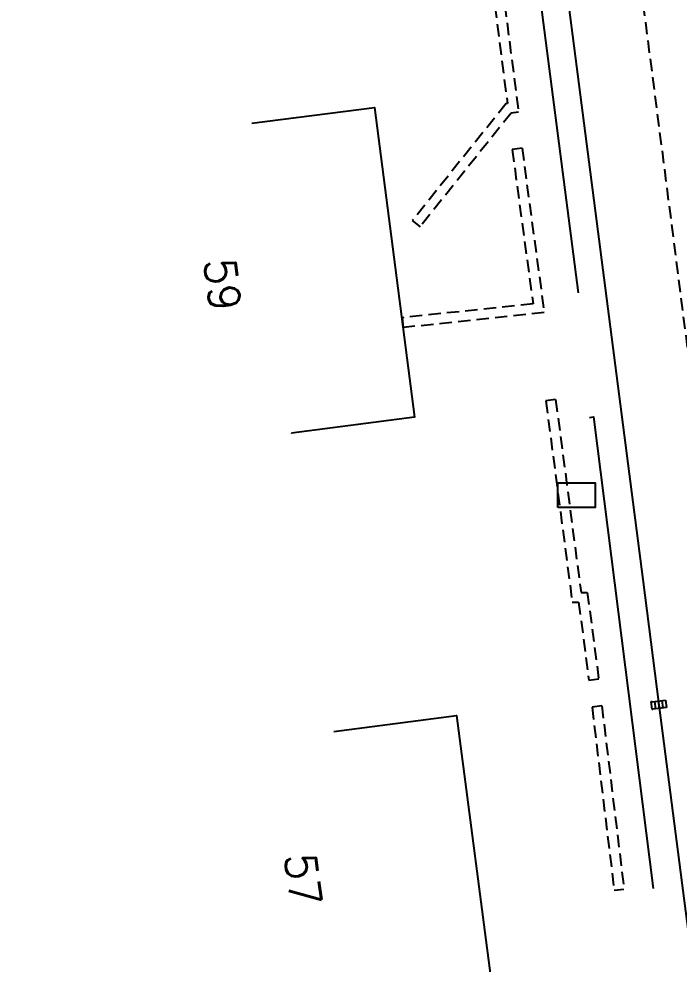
# Model space of a CAD drawing. Header units: millimetres. Extents: x 135000 to 136000, y 129211 to 130000.
# Drawn here: x 135179.41 to 135206.05, y 129483.09 to 129521.24 of the extents above; entities that cross this region are included whole.
import ezdxf
from ezdxf.enums import TextEntityAlignment as Align

# ---------------------------------------------------------------- set-up
doc = ezdxf.new("R2010")
doc.units = ezdxf.units.MM
doc.linetypes.add('DASHED', pattern=[0.75, 0.5, -0.25])
doc.layers.get('0').update_dxf_attribs({"linetype": 'CONTINUOUS'})
for name, color, linetype in [('W0001', 6, 'DASHED'), ('W0008', 7, 'CONTINUOUS'), ('W0100', 7, 'CONTINUOUS'), ('W0105', 7, 'CONTINUOUS'), ('W0112', 1, 'DASHED'), ('W0400', 7, 'CONTINUOUS'), ('W0991', 7, 'CONTINUOUS'), ('W1471', 7, 'CONTINUOUS')]:
    doc.layers.add(name, color=color, linetype=linetype)
doc.styles.get("Standard").update_dxf_attribs({"font": 'romans.shx', "width": 0.85})

# ---------------------------------------------------------------- blocks, each defined once
blk = doc.blocks.new('T1471')
at = {"color": 0, "linetype": 'Continuous', "flags": 128}
blk.add_lwpolyline([(-0.75, -0.5), (-0.75, 0.5), (0.75, 0.5), (0.75, -0.5), (-0.75, -0.5)], dxfattribs=at)
blk = doc.blocks.new('T400')
for p, q in [((-0.15, 0.3), (0.15, 0.3)), ((-0.15, -0.25), (-0.15, 0.3)), ((-0.15, 0.15), (0.15, 0.15)), ((-0.15, 0), (0.15, 0)), ((0.15, 0.3), (0.15, -0.25)), ((-0.15, -0.15), (0.15, -0.15)), ((-0.15, -0.25), (-0.15, -0.3)), ((-0.15, -0.3), (0.15, -0.3)), ((0.15, -0.3), (0.15, -0.25))]:
    blk.add_line(p, q)

msp = doc.modelspace()

# ---------------------------------------------------------------- linework, layer by layer
at = {"layer": 'W0001'}
msp.add_lwpolyline([(135220.567, 129398.396), (135218.354, 129415.502), (135215.514, 129437.278), (135212.923, 129457.352), (135208.88, 129488.64), (135205.442, 129515.416), (135199.672, 129560.064), (135196.676, 129583.09), (135193.406, 129608.794), (135191.632, 129622.506), (135189.205, 129641.248), (135186.806, 129659.892), (135185.058, 129672.972), (135183.626, 129680.966), (135179.998, 129694.103), (135176.046, 129704.136), (135172.23, 129711.887), (135168.039, 129719.06), (135161.21, 129729.675), (135147.138, 129751.41)], dxfattribs=at)
at = {"layer": 'W0008'}
msp.add_lwpolyline([(135167.826, 129588.903), (135183.955, 129591.004), (135185.769, 129590.982), (135187.473, 129590.614), (135188.937, 129590.009), (135190.402, 129589.004), (135191.616, 129587.8), (135192.43, 129586.56), (135193.185, 129585.117), (135193.764, 129582.515), (135197.911, 129550.418), (135198.604, 129544.823), (135200.746, 129528.389), (135204.597, 129498.608), (135205.23, 129493.557), (135208.463, 129468.57), (135211.601, 129444.204), (135212.079, 129440.55), (135214.805, 129419.533), (135217.588, 129398.049)], dxfattribs=at)
at = {"layer": 'W0100'}
for points in [[(135188.806, 129517.028), (135193.765, 129517.666), (135195.372, 129505.16), (135190.413, 129504.523), (135190.413, 129504.523), (135190.413, 129504.523), (135190.413, 129504.523), (135190.413, 129504.523), (135190.413, 129504.523), (135190.413, 129504.523), (135190.413, 129504.523), (135190.413, 129504.523), (135190.413, 129504.523), (135190.413, 129504.523), (135190.413, 129504.523), (135190.413, 129504.523), (135190.413, 129504.523), (135190.413, 129504.523), (135190.413, 129504.523), (135190.413, 129504.523), (135190.413, 129504.523), (135190.413, 129504.523), (135190.413, 129504.523), (135190.413, 129504.523), (135190.413, 129504.523), (135190.413, 129504.523), (135190.413, 129504.523), (135190.413, 129504.523), (135190.413, 129504.523), (135190.413, 129504.523), (135190.413, 129504.523), (135190.413, 129504.523), (135190.413, 129504.523), (135190.413, 129504.523), (135190.413, 129504.523), (135190.413, 129504.523), (135190.413, 129504.523), (135190.413, 129504.523), (135190.413, 129504.523), (135190.413, 129504.523), (135190.413, 129504.523), (135190.413, 129504.523), (135190.413, 129504.523), (135190.413, 129504.523), (135190.413, 129504.523), (135190.413, 129504.523), (135190.413, 129504.523), (135190.413, 129504.523), (135190.413, 129504.523), (135190.413, 129504.523), (135190.413, 129504.523), (135190.413, 129504.523), (135190.413, 129504.523), (135190.413, 129504.523), (135190.413, 129504.523), (135190.413, 129504.523), (135190.413, 129504.523), (135190.413, 129504.523), (135190.413, 129504.523), (135190.413, 129504.523), (135190.413, 129504.523), (135190.413, 129504.523), (135190.413, 129504.523), (135190.413, 129504.523), (135190.413, 129504.523), (135190.413, 129504.523), (135190.413, 129504.523), (135190.413, 129504.523), (135190.413, 129504.523), (135190.413, 129504.523), (135190.413, 129504.523), (135190.413, 129504.523), (135190.413, 129504.523), (135190.413, 129504.523), (135190.413, 129504.523), (135190.413, 129504.523), (135190.413, 129504.523), (135190.413, 129504.523), (135190.413, 129504.523), (135190.413, 129504.523), (135190.413, 129504.523), (135190.413, 129504.523), (135190.413, 129504.523), (135190.413, 129504.523), (135190.413, 129504.523), (135190.413, 129504.523), (135190.413, 129504.523), (135190.413, 129504.523), (135190.413, 129504.523), (135190.413, 129504.523), (135190.413, 129504.523), (135190.413, 129504.523), (135190.413, 129504.523), (135190.413, 129504.523), (135190.413, 129504.523), (135190.413, 129504.523), (135190.413, 129504.523), (135190.413, 129504.523), (135190.413, 129504.523), (135190.413, 129504.523), (135190.413, 129504.523), (135190.413, 129504.523), (135190.413, 129504.523), (135190.413, 129504.523), (135190.413, 129504.523), (135190.413, 129504.523), (135190.413, 129504.523), (135190.413, 129504.523), (135190.413, 129504.523), (135190.413, 129504.523), (135190.413, 129504.523), (135190.413, 129504.523), (135190.413, 129504.523), (135190.413, 129504.523), (135190.413, 129504.523), (135190.413, 129504.523), (135190.413, 129504.523), (135190.413, 129504.523), (135190.413, 129504.523), (135190.413, 129504.523)], [(135192.116, 129492.472), (135197.074, 129493.118), (135198.564, 129481.688)]]:
    msp.add_lwpolyline(points, dxfattribs=at)
at = {"layer": 'W0105'}
for points in [[(135197.423, 129544.268), (135197.564, 129544.289), (135199.585, 129528.706), (135201.975, 129510.183)], [(135202.436, 129505.155), (135202.601, 129505.174), (135205.013, 129486.134)]]:
    msp.add_lwpolyline(points, dxfattribs=at)
at = {"layer": 'W0112'}
for points in [[(135197.097, 129533.68), (135199.124, 129517.831), (135199.074, 129517.826), (135195.285, 129513.1), (135195.597, 129512.85), (135195.597, 129512.85), (135195.597, 129512.85), (135195.597, 129512.85), (135195.597, 129512.85), (135195.597, 129512.85), (135195.597, 129512.85), (135195.597, 129512.85), (135195.597, 129512.85), (135195.597, 129512.85), (135195.597, 129512.85), (135195.597, 129512.85), (135195.597, 129512.85), (135195.597, 129512.85), (135195.597, 129512.85), (135195.597, 129512.85), (135195.597, 129512.85), (135195.597, 129512.85), (135195.597, 129512.85), (135195.597, 129512.85), (135195.597, 129512.85), (135195.597, 129512.85), (135195.597, 129512.85), (135195.597, 129512.85), (135195.597, 129512.85), (135195.597, 129512.85), (135195.597, 129512.85), (135195.597, 129512.85), (135195.597, 129512.85), (135195.597, 129512.85), (135195.597, 129512.85), (135195.597, 129512.85), (135195.597, 129512.85), (135195.597, 129512.85), (135195.597, 129512.85), (135195.597, 129512.85), (135195.597, 129512.85), (135195.597, 129512.85), (135195.597, 129512.85), (135195.597, 129512.85), (135195.597, 129512.85), (135195.597, 129512.85), (135195.597, 129512.85), (135195.597, 129512.85), (135195.597, 129512.85), (135195.597, 129512.85), (135195.597, 129512.85), (135195.597, 129512.85), (135195.597, 129512.85), (135195.597, 129512.85), (135195.597, 129512.85), (135195.597, 129512.85), (135195.597, 129512.85), (135195.597, 129512.85), (135195.597, 129512.85), (135195.597, 129512.85), (135195.597, 129512.85), (135195.597, 129512.85), (135195.597, 129512.85), (135195.597, 129512.85), (135195.597, 129512.85), (135195.597, 129512.85), (135195.597, 129512.85), (135195.597, 129512.85), (135195.597, 129512.85), (135195.597, 129512.85), (135195.597, 129512.85), (135195.597, 129512.85), (135195.597, 129512.85), (135195.597, 129512.85), (135195.597, 129512.85), (135195.597, 129512.85), (135195.597, 129512.85), (135195.597, 129512.85), (135195.597, 129512.85), (135195.597, 129512.85), (135195.597, 129512.85), (135195.597, 129512.85), (135195.597, 129512.85), (135195.597, 129512.85), (135195.597, 129512.85), (135195.597, 129512.85), (135195.597, 129512.85), (135195.597, 129512.85), (135195.597, 129512.85), (135195.597, 129512.85), (135195.597, 129512.85), (135195.597, 129512.85), (135195.597, 129512.85), (135195.597, 129512.85), (135195.597, 129512.85), (135195.597, 129512.85), (135195.597, 129512.85), (135195.597, 129512.85), (135195.597, 129512.85), (135195.597, 129512.85), (135195.597, 129512.85), (135195.597, 129512.85), (135195.597, 129512.85), (135195.597, 129512.85), (135195.597, 129512.85), (135195.597, 129512.85), (135195.597, 129512.85), (135195.597, 129512.85), (135195.597, 129512.85), (135195.597, 129512.85), (135195.597, 129512.85), (135195.597, 129512.85), (135195.597, 129512.85), (135195.597, 129512.85), (135195.597, 129512.85), (135195.597, 129512.85), (135195.597, 129512.85), (135195.597, 129512.85), (135195.597, 129512.85)], [(135197.494, 129533.73), (135199.572, 129517.474), (135199.28, 129517.445), (135195.597, 129512.85), (135195.597, 129512.85), (135195.597, 129512.85), (135195.597, 129512.85), (135195.597, 129512.85), (135195.597, 129512.85), (135195.597, 129512.85), (135195.597, 129512.85), (135195.597, 129512.85), (135195.597, 129512.85), (135195.597, 129512.85), (135195.597, 129512.85), (135195.597, 129512.85), (135195.597, 129512.85), (135195.597, 129512.85), (135195.597, 129512.85), (135195.597, 129512.85), (135195.597, 129512.85), (135195.597, 129512.85), (135195.597, 129512.85), (135195.597, 129512.85), (135195.597, 129512.85), (135195.597, 129512.85), (135195.597, 129512.85), (135195.597, 129512.85), (135195.597, 129512.85), (135195.597, 129512.85), (135195.597, 129512.85), (135195.597, 129512.85), (135195.597, 129512.85), (135195.597, 129512.85), (135195.597, 129512.85), (135195.597, 129512.85), (135195.597, 129512.85), (135195.597, 129512.85), (135195.597, 129512.85), (135195.597, 129512.85), (135195.597, 129512.85), (135195.597, 129512.85), (135195.597, 129512.85), (135195.597, 129512.85), (135195.597, 129512.85), (135195.597, 129512.85), (135195.597, 129512.85), (135195.597, 129512.85), (135195.597, 129512.85), (135195.597, 129512.85), (135195.597, 129512.85), (135195.597, 129512.85), (135195.597, 129512.85), (135195.597, 129512.85), (135195.597, 129512.85), (135195.597, 129512.85), (135195.597, 129512.85), (135195.597, 129512.85), (135195.597, 129512.85), (135195.597, 129512.85), (135195.597, 129512.85), (135195.597, 129512.85), (135195.597, 129512.85), (135195.597, 129512.85), (135195.597, 129512.85), (135195.597, 129512.85), (135195.597, 129512.85), (135195.597, 129512.85), (135195.597, 129512.85), (135195.597, 129512.85), (135195.597, 129512.85), (135195.597, 129512.85), (135195.597, 129512.85), (135195.597, 129512.85), (135195.597, 129512.85), (135195.597, 129512.85), (135195.597, 129512.85), (135195.597, 129512.85), (135195.597, 129512.85), (135195.597, 129512.85), (135195.597, 129512.85), (135195.597, 129512.85), (135195.597, 129512.85), (135195.597, 129512.85), (135195.597, 129512.85), (135195.597, 129512.85), (135195.597, 129512.85), (135195.597, 129512.85), (135195.597, 129512.85), (135195.597, 129512.85), (135195.597, 129512.85), (135195.597, 129512.85), (135195.597, 129512.85), (135195.597, 129512.85), (135195.597, 129512.85), (135195.597, 129512.85), (135195.597, 129512.85), (135195.597, 129512.85), (135195.597, 129512.85), (135195.597, 129512.85), (135195.597, 129512.85), (135195.597, 129512.85), (135195.597, 129512.85), (135195.597, 129512.85), (135195.597, 129512.85), (135195.597, 129512.85), (135195.597, 129512.85), (135195.597, 129512.85), (135195.597, 129512.85), (135195.597, 129512.85), (135195.597, 129512.85), (135195.597, 129512.85), (135195.597, 129512.85), (135195.597, 129512.85), (135195.597, 129512.85), (135195.597, 129512.85), (135195.597, 129512.85), (135195.597, 129512.85), (135195.597, 129512.85), (135195.597, 129512.85)], [(135199.714, 129516.027), (135199.317, 129515.974), (135200.161, 129509.74), (135194.879, 129509.181), (135194.921, 129508.783), (135194.921, 129508.783), (135194.921, 129508.783), (135194.921, 129508.783), (135194.921, 129508.783), (135194.921, 129508.783), (135194.921, 129508.783), (135194.921, 129508.783), (135194.921, 129508.783), (135194.921, 129508.783), (135194.921, 129508.783), (135194.921, 129508.783), (135194.921, 129508.783), (135194.921, 129508.783), (135194.921, 129508.783), (135194.921, 129508.783), (135194.921, 129508.783), (135194.921, 129508.783), (135194.921, 129508.783), (135194.921, 129508.783), (135194.921, 129508.783), (135194.921, 129508.783), (135194.921, 129508.783), (135194.921, 129508.783), (135194.921, 129508.783), (135194.921, 129508.783), (135194.921, 129508.783), (135194.921, 129508.783), (135194.921, 129508.783), (135194.921, 129508.783), (135194.921, 129508.783), (135194.921, 129508.783), (135194.921, 129508.783), (135194.921, 129508.783), (135194.921, 129508.783), (135194.921, 129508.783), (135194.921, 129508.783), (135194.921, 129508.783), (135194.921, 129508.783), (135194.921, 129508.783), (135194.921, 129508.783), (135194.921, 129508.783), (135194.921, 129508.783), (135194.921, 129508.783), (135194.921, 129508.783), (135194.921, 129508.783), (135194.921, 129508.783), (135194.921, 129508.783), (135194.921, 129508.783), (135194.921, 129508.783), (135194.921, 129508.783), (135194.921, 129508.783), (135194.921, 129508.783), (135194.921, 129508.783), (135194.921, 129508.783), (135194.921, 129508.783), (135194.921, 129508.783), (135194.921, 129508.783), (135194.921, 129508.783), (135194.921, 129508.783), (135194.921, 129508.783), (135194.921, 129508.783), (135194.921, 129508.783), (135194.921, 129508.783), (135194.921, 129508.783), (135194.921, 129508.783), (135194.921, 129508.783), (135194.921, 129508.783), (135194.921, 129508.783), (135194.921, 129508.783), (135194.921, 129508.783), (135194.921, 129508.783), (135194.921, 129508.783), (135194.921, 129508.783), (135194.921, 129508.783), (135194.921, 129508.783), (135194.921, 129508.783), (135194.921, 129508.783), (135194.921, 129508.783), (135194.921, 129508.783), (135194.921, 129508.783), (135194.921, 129508.783), (135194.921, 129508.783), (135194.921, 129508.783), (135194.921, 129508.783), (135194.921, 129508.783), (135194.921, 129508.783), (135194.921, 129508.783), (135194.921, 129508.783), (135194.921, 129508.783), (135194.921, 129508.783), (135194.921, 129508.783), (135194.921, 129508.783), (135194.921, 129508.783), (135194.921, 129508.783), (135194.921, 129508.783), (135194.921, 129508.783), (135194.921, 129508.783), (135194.921, 129508.783), (135194.921, 129508.783), (135194.921, 129508.783), (135194.921, 129508.783), (135194.921, 129508.783), (135194.921, 129508.783), (135194.921, 129508.783), (135194.921, 129508.783), (135194.921, 129508.783), (135194.921, 129508.783), (135194.921, 129508.783), (135194.921, 129508.783), (135194.921, 129508.783), (135194.921, 129508.783), (135194.921, 129508.783), (135194.921, 129508.783), (135194.921, 129508.783), (135194.921, 129508.783)], [(135199.714, 129516.027), (135200.613, 129509.386), (135194.921, 129508.783), (135194.921, 129508.783), (135194.921, 129508.783), (135194.921, 129508.783), (135194.921, 129508.783), (135194.921, 129508.783), (135194.921, 129508.783), (135194.921, 129508.783), (135194.921, 129508.783), (135194.921, 129508.783), (135194.921, 129508.783), (135194.921, 129508.783), (135194.921, 129508.783), (135194.921, 129508.783), (135194.921, 129508.783), (135194.921, 129508.783), (135194.921, 129508.783), (135194.921, 129508.783), (135194.921, 129508.783), (135194.921, 129508.783), (135194.921, 129508.783), (135194.921, 129508.783), (135194.921, 129508.783), (135194.921, 129508.783), (135194.921, 129508.783), (135194.921, 129508.783), (135194.921, 129508.783), (135194.921, 129508.783), (135194.921, 129508.783), (135194.921, 129508.783), (135194.921, 129508.783), (135194.921, 129508.783), (135194.921, 129508.783), (135194.921, 129508.783), (135194.921, 129508.783), (135194.921, 129508.783), (135194.921, 129508.783), (135194.921, 129508.783), (135194.921, 129508.783), (135194.921, 129508.783), (135194.921, 129508.783), (135194.921, 129508.783), (135194.921, 129508.783), (135194.921, 129508.783), (135194.921, 129508.783), (135194.921, 129508.783), (135194.921, 129508.783), (135194.921, 129508.783), (135194.921, 129508.783), (135194.921, 129508.783), (135194.921, 129508.783), (135194.921, 129508.783), (135194.921, 129508.783), (135194.921, 129508.783), (135194.921, 129508.783), (135194.921, 129508.783), (135194.921, 129508.783), (135194.921, 129508.783), (135194.921, 129508.783), (135194.921, 129508.783), (135194.921, 129508.783), (135194.921, 129508.783), (135194.921, 129508.783), (135194.921, 129508.783), (135194.921, 129508.783), (135194.921, 129508.783), (135194.921, 129508.783), (135194.921, 129508.783), (135194.921, 129508.783), (135194.921, 129508.783), (135194.921, 129508.783), (135194.921, 129508.783), (135194.921, 129508.783), (135194.921, 129508.783), (135194.921, 129508.783), (135194.921, 129508.783), (135194.921, 129508.783), (135194.921, 129508.783), (135194.921, 129508.783), (135194.921, 129508.783), (135194.921, 129508.783), (135194.921, 129508.783), (135194.921, 129508.783), (135194.921, 129508.783), (135194.921, 129508.783), (135194.921, 129508.783), (135194.921, 129508.783), (135194.921, 129508.783), (135194.921, 129508.783), (135194.921, 129508.783), (135194.921, 129508.783), (135194.921, 129508.783), (135194.921, 129508.783), (135194.921, 129508.783), (135194.921, 129508.783), (135194.921, 129508.783), (135194.921, 129508.783), (135194.921, 129508.783), (135194.921, 129508.783), (135194.921, 129508.783), (135194.921, 129508.783), (135194.921, 129508.783), (135194.921, 129508.783), (135194.921, 129508.783), (135194.921, 129508.783), (135194.921, 129508.783), (135194.921, 129508.783), (135194.921, 129508.783), (135194.921, 129508.783), (135194.921, 129508.783), (135194.921, 129508.783), (135194.921, 129508.783), (135194.921, 129508.783), (135194.921, 129508.783), (135194.921, 129508.783), (135194.921, 129508.783), (135194.921, 129508.783), (135194.921, 129508.783)], [(135201.072, 129505.873), (135200.675, 129505.821), (135201.744, 129497.691), (135201.999, 129497.692), (135202.413, 129494.548), (135202.81, 129494.6), (135202.81, 129494.6), (135202.81, 129494.6), (135202.81, 129494.6), (135202.81, 129494.6), (135202.81, 129494.6), (135202.81, 129494.6), (135202.81, 129494.6), (135202.81, 129494.6), (135202.81, 129494.6), (135202.81, 129494.6), (135202.81, 129494.6), (135202.81, 129494.6), (135202.81, 129494.6), (135202.81, 129494.6), (135202.81, 129494.6), (135202.81, 129494.6), (135202.81, 129494.6), (135202.81, 129494.6), (135202.81, 129494.6), (135202.81, 129494.6), (135202.81, 129494.6), (135202.81, 129494.6), (135202.81, 129494.6), (135202.81, 129494.6), (135202.81, 129494.6), (135202.81, 129494.6), (135202.81, 129494.6), (135202.81, 129494.6), (135202.81, 129494.6), (135202.81, 129494.6), (135202.81, 129494.6), (135202.81, 129494.6), (135202.81, 129494.6), (135202.81, 129494.6), (135202.81, 129494.6), (135202.81, 129494.6), (135202.81, 129494.6), (135202.81, 129494.6), (135202.81, 129494.6), (135202.81, 129494.6), (135202.81, 129494.6), (135202.81, 129494.6), (135202.81, 129494.6), (135202.81, 129494.6), (135202.81, 129494.6), (135202.81, 129494.6), (135202.81, 129494.6), (135202.81, 129494.6), (135202.81, 129494.6), (135202.81, 129494.6), (135202.81, 129494.6), (135202.81, 129494.6), (135202.81, 129494.6), (135202.81, 129494.6), (135202.81, 129494.6), (135202.81, 129494.6), (135202.81, 129494.6), (135202.81, 129494.6), (135202.81, 129494.6), (135202.81, 129494.6), (135202.81, 129494.6), (135202.81, 129494.6), (135202.81, 129494.6), (135202.81, 129494.6), (135202.81, 129494.6), (135202.81, 129494.6), (135202.81, 129494.6), (135202.81, 129494.6), (135202.81, 129494.6), (135202.81, 129494.6), (135202.81, 129494.6), (135202.81, 129494.6), (135202.81, 129494.6), (135202.81, 129494.6), (135202.81, 129494.6), (135202.81, 129494.6), (135202.81, 129494.6), (135202.81, 129494.6), (135202.81, 129494.6), (135202.81, 129494.6), (135202.81, 129494.6), (135202.81, 129494.6), (135202.81, 129494.6), (135202.81, 129494.6), (135202.81, 129494.6), (135202.81, 129494.6), (135202.81, 129494.6), (135202.81, 129494.6), (135202.81, 129494.6), (135202.81, 129494.6), (135202.81, 129494.6), (135202.81, 129494.6), (135202.81, 129494.6), (135202.81, 129494.6), (135202.81, 129494.6), (135202.81, 129494.6), (135202.81, 129494.6), (135202.81, 129494.6), (135202.81, 129494.6), (135202.81, 129494.6), (135202.81, 129494.6), (135202.81, 129494.6), (135202.81, 129494.6), (135202.81, 129494.6), (135202.81, 129494.6), (135202.81, 129494.6), (135202.81, 129494.6), (135202.81, 129494.6), (135202.81, 129494.6), (135202.81, 129494.6), (135202.81, 129494.6), (135202.81, 129494.6), (135202.81, 129494.6), (135202.81, 129494.6)], [(135201.072, 129505.873), (135202.095, 129498.092), (135202.35, 129498.093), (135202.81, 129494.6), (135202.81, 129494.6), (135202.81, 129494.6), (135202.81, 129494.6), (135202.81, 129494.6), (135202.81, 129494.6), (135202.81, 129494.6), (135202.81, 129494.6), (135202.81, 129494.6), (135202.81, 129494.6), (135202.81, 129494.6), (135202.81, 129494.6), (135202.81, 129494.6), (135202.81, 129494.6), (135202.81, 129494.6), (135202.81, 129494.6), (135202.81, 129494.6), (135202.81, 129494.6), (135202.81, 129494.6), (135202.81, 129494.6), (135202.81, 129494.6), (135202.81, 129494.6), (135202.81, 129494.6), (135202.81, 129494.6), (135202.81, 129494.6), (135202.81, 129494.6), (135202.81, 129494.6), (135202.81, 129494.6), (135202.81, 129494.6), (135202.81, 129494.6), (135202.81, 129494.6), (135202.81, 129494.6), (135202.81, 129494.6), (135202.81, 129494.6), (135202.81, 129494.6), (135202.81, 129494.6), (135202.81, 129494.6), (135202.81, 129494.6), (135202.81, 129494.6), (135202.81, 129494.6), (135202.81, 129494.6), (135202.81, 129494.6), (135202.81, 129494.6), (135202.81, 129494.6), (135202.81, 129494.6), (135202.81, 129494.6), (135202.81, 129494.6), (135202.81, 129494.6), (135202.81, 129494.6), (135202.81, 129494.6), (135202.81, 129494.6), (135202.81, 129494.6), (135202.81, 129494.6), (135202.81, 129494.6), (135202.81, 129494.6), (135202.81, 129494.6), (135202.81, 129494.6), (135202.81, 129494.6), (135202.81, 129494.6), (135202.81, 129494.6), (135202.81, 129494.6), (135202.81, 129494.6), (135202.81, 129494.6), (135202.81, 129494.6), (135202.81, 129494.6), (135202.81, 129494.6), (135202.81, 129494.6), (135202.81, 129494.6), (135202.81, 129494.6), (135202.81, 129494.6), (135202.81, 129494.6), (135202.81, 129494.6), (135202.81, 129494.6), (135202.81, 129494.6), (135202.81, 129494.6), (135202.81, 129494.6), (135202.81, 129494.6), (135202.81, 129494.6), (135202.81, 129494.6), (135202.81, 129494.6), (135202.81, 129494.6), (135202.81, 129494.6), (135202.81, 129494.6), (135202.81, 129494.6), (135202.81, 129494.6), (135202.81, 129494.6), (135202.81, 129494.6), (135202.81, 129494.6), (135202.81, 129494.6), (135202.81, 129494.6), (135202.81, 129494.6), (135202.81, 129494.6), (135202.81, 129494.6), (135202.81, 129494.6), (135202.81, 129494.6), (135202.81, 129494.6), (135202.81, 129494.6), (135202.81, 129494.6), (135202.81, 129494.6), (135202.81, 129494.6), (135202.81, 129494.6), (135202.81, 129494.6), (135202.81, 129494.6), (135202.81, 129494.6), (135202.81, 129494.6), (135202.81, 129494.6), (135202.81, 129494.6), (135202.81, 129494.6), (135202.81, 129494.6), (135202.81, 129494.6), (135202.81, 129494.6), (135202.81, 129494.6), (135202.81, 129494.6), (135202.81, 129494.6), (135202.81, 129494.6), (135202.81, 129494.6), (135202.81, 129494.6)], [(135202.936, 129493.51), (135202.539, 129493.462), (135203.433, 129486.067), (135203.83, 129486.115), (135203.83, 129486.115), (135203.83, 129486.115), (135203.83, 129486.115), (135203.83, 129486.115), (135203.83, 129486.115), (135203.83, 129486.115), (135203.83, 129486.115), (135203.83, 129486.115), (135203.83, 129486.115), (135203.83, 129486.115), (135203.83, 129486.115), (135203.83, 129486.115), (135203.83, 129486.115), (135203.83, 129486.115), (135203.83, 129486.115), (135203.83, 129486.115), (135203.83, 129486.115), (135203.83, 129486.115), (135203.83, 129486.115), (135203.83, 129486.115), (135203.83, 129486.115), (135203.83, 129486.115), (135203.83, 129486.115), (135203.83, 129486.115), (135203.83, 129486.115), (135203.83, 129486.115), (135203.83, 129486.115), (135203.83, 129486.115), (135203.83, 129486.115), (135203.83, 129486.115), (135203.83, 129486.115), (135203.83, 129486.115), (135203.83, 129486.115), (135203.83, 129486.115), (135203.83, 129486.115), (135203.83, 129486.115), (135203.83, 129486.115), (135203.83, 129486.115), (135203.83, 129486.115), (135203.83, 129486.115), (135203.83, 129486.115), (135203.83, 129486.115), (135203.83, 129486.115), (135203.83, 129486.115), (135203.83, 129486.115), (135203.83, 129486.115), (135203.83, 129486.115), (135203.83, 129486.115), (135203.83, 129486.115), (135203.83, 129486.115), (135203.83, 129486.115), (135203.83, 129486.115), (135203.83, 129486.115), (135203.83, 129486.115), (135203.83, 129486.115), (135203.83, 129486.115), (135203.83, 129486.115), (135203.83, 129486.115), (135203.83, 129486.115), (135203.83, 129486.115), (135203.83, 129486.115), (135203.83, 129486.115), (135203.83, 129486.115), (135203.83, 129486.115), (135203.83, 129486.115), (135203.83, 129486.115), (135203.83, 129486.115), (135203.83, 129486.115), (135203.83, 129486.115), (135203.83, 129486.115), (135203.83, 129486.115), (135203.83, 129486.115), (135203.83, 129486.115), (135203.83, 129486.115), (135203.83, 129486.115), (135203.83, 129486.115), (135203.83, 129486.115), (135203.83, 129486.115), (135203.83, 129486.115), (135203.83, 129486.115), (135203.83, 129486.115), (135203.83, 129486.115), (135203.83, 129486.115), (135203.83, 129486.115), (135203.83, 129486.115), (135203.83, 129486.115), (135203.83, 129486.115), (135203.83, 129486.115), (135203.83, 129486.115), (135203.83, 129486.115), (135203.83, 129486.115), (135203.83, 129486.115), (135203.83, 129486.115), (135203.83, 129486.115), (135203.83, 129486.115), (135203.83, 129486.115), (135203.83, 129486.115), (135203.83, 129486.115), (135203.83, 129486.115), (135203.83, 129486.115), (135203.83, 129486.115), (135203.83, 129486.115), (135203.83, 129486.115), (135203.83, 129486.115), (135203.83, 129486.115), (135203.83, 129486.115), (135203.83, 129486.115), (135203.83, 129486.115), (135203.83, 129486.115), (135203.83, 129486.115), (135203.83, 129486.115), (135203.83, 129486.115), (135203.83, 129486.115), (135203.83, 129486.115), (135203.83, 129486.115), (135203.83, 129486.115)], [(135202.936, 129493.51), (135203.83, 129486.115), (135203.83, 129486.115), (135203.83, 129486.115), (135203.83, 129486.115), (135203.83, 129486.115), (135203.83, 129486.115), (135203.83, 129486.115), (135203.83, 129486.115), (135203.83, 129486.115), (135203.83, 129486.115), (135203.83, 129486.115), (135203.83, 129486.115), (135203.83, 129486.115), (135203.83, 129486.115), (135203.83, 129486.115), (135203.83, 129486.115), (135203.83, 129486.115), (135203.83, 129486.115), (135203.83, 129486.115), (135203.83, 129486.115), (135203.83, 129486.115), (135203.83, 129486.115), (135203.83, 129486.115), (135203.83, 129486.115), (135203.83, 129486.115), (135203.83, 129486.115), (135203.83, 129486.115), (135203.83, 129486.115), (135203.83, 129486.115), (135203.83, 129486.115), (135203.83, 129486.115), (135203.83, 129486.115), (135203.83, 129486.115), (135203.83, 129486.115), (135203.83, 129486.115), (135203.83, 129486.115), (135203.83, 129486.115), (135203.83, 129486.115), (135203.83, 129486.115), (135203.83, 129486.115), (135203.83, 129486.115), (135203.83, 129486.115), (135203.83, 129486.115), (135203.83, 129486.115), (135203.83, 129486.115), (135203.83, 129486.115), (135203.83, 129486.115), (135203.83, 129486.115), (135203.83, 129486.115), (135203.83, 129486.115), (135203.83, 129486.115), (135203.83, 129486.115), (135203.83, 129486.115), (135203.83, 129486.115), (135203.83, 129486.115), (135203.83, 129486.115), (135203.83, 129486.115), (135203.83, 129486.115), (135203.83, 129486.115), (135203.83, 129486.115), (135203.83, 129486.115), (135203.83, 129486.115), (135203.83, 129486.115), (135203.83, 129486.115), (135203.83, 129486.115), (135203.83, 129486.115), (135203.83, 129486.115), (135203.83, 129486.115), (135203.83, 129486.115), (135203.83, 129486.115), (135203.83, 129486.115), (135203.83, 129486.115), (135203.83, 129486.115), (135203.83, 129486.115), (135203.83, 129486.115), (135203.83, 129486.115), (135203.83, 129486.115), (135203.83, 129486.115), (135203.83, 129486.115), (135203.83, 129486.115), (135203.83, 129486.115), (135203.83, 129486.115), (135203.83, 129486.115), (135203.83, 129486.115), (135203.83, 129486.115), (135203.83, 129486.115), (135203.83, 129486.115), (135203.83, 129486.115), (135203.83, 129486.115), (135203.83, 129486.115), (135203.83, 129486.115), (135203.83, 129486.115), (135203.83, 129486.115), (135203.83, 129486.115), (135203.83, 129486.115), (135203.83, 129486.115), (135203.83, 129486.115), (135203.83, 129486.115), (135203.83, 129486.115), (135203.83, 129486.115), (135203.83, 129486.115), (135203.83, 129486.115), (135203.83, 129486.115), (135203.83, 129486.115), (135203.83, 129486.115), (135203.83, 129486.115), (135203.83, 129486.115), (135203.83, 129486.115), (135203.83, 129486.115), (135203.83, 129486.115), (135203.83, 129486.115), (135203.83, 129486.115), (135203.83, 129486.115), (135203.83, 129486.115), (135203.83, 129486.115), (135203.83, 129486.115), (135203.83, 129486.115), (135203.83, 129486.115), (135203.83, 129486.115)]]:
    msp.add_lwpolyline(points, dxfattribs=at)

# ---------------------------------------------------------------- block references
at = {"layer": 'W0400', "rotation": 277.1416290580933}
msp.add_blockref('T400', (135205.23, 129493.557), dxfattribs=at)
at = {"layer": 'W1471'}
msp.add_blockref('T1471', (135201.914, 129502.021), dxfattribs=at)

# ---------------------------------------------------------------- texts
at = {"layer": 'W0991'}
for s, rotation, p in [('59', 277.3223, (135187.626, 129510.521)), ('57', 277.4228, (135190.878, 129486.498))]:
    msp.add_text(s, height=1.25, rotation=rotation, dxfattribs=at).set_placement(p, align=Align.MIDDLE)

doc.saveas('drawing.dxf')
